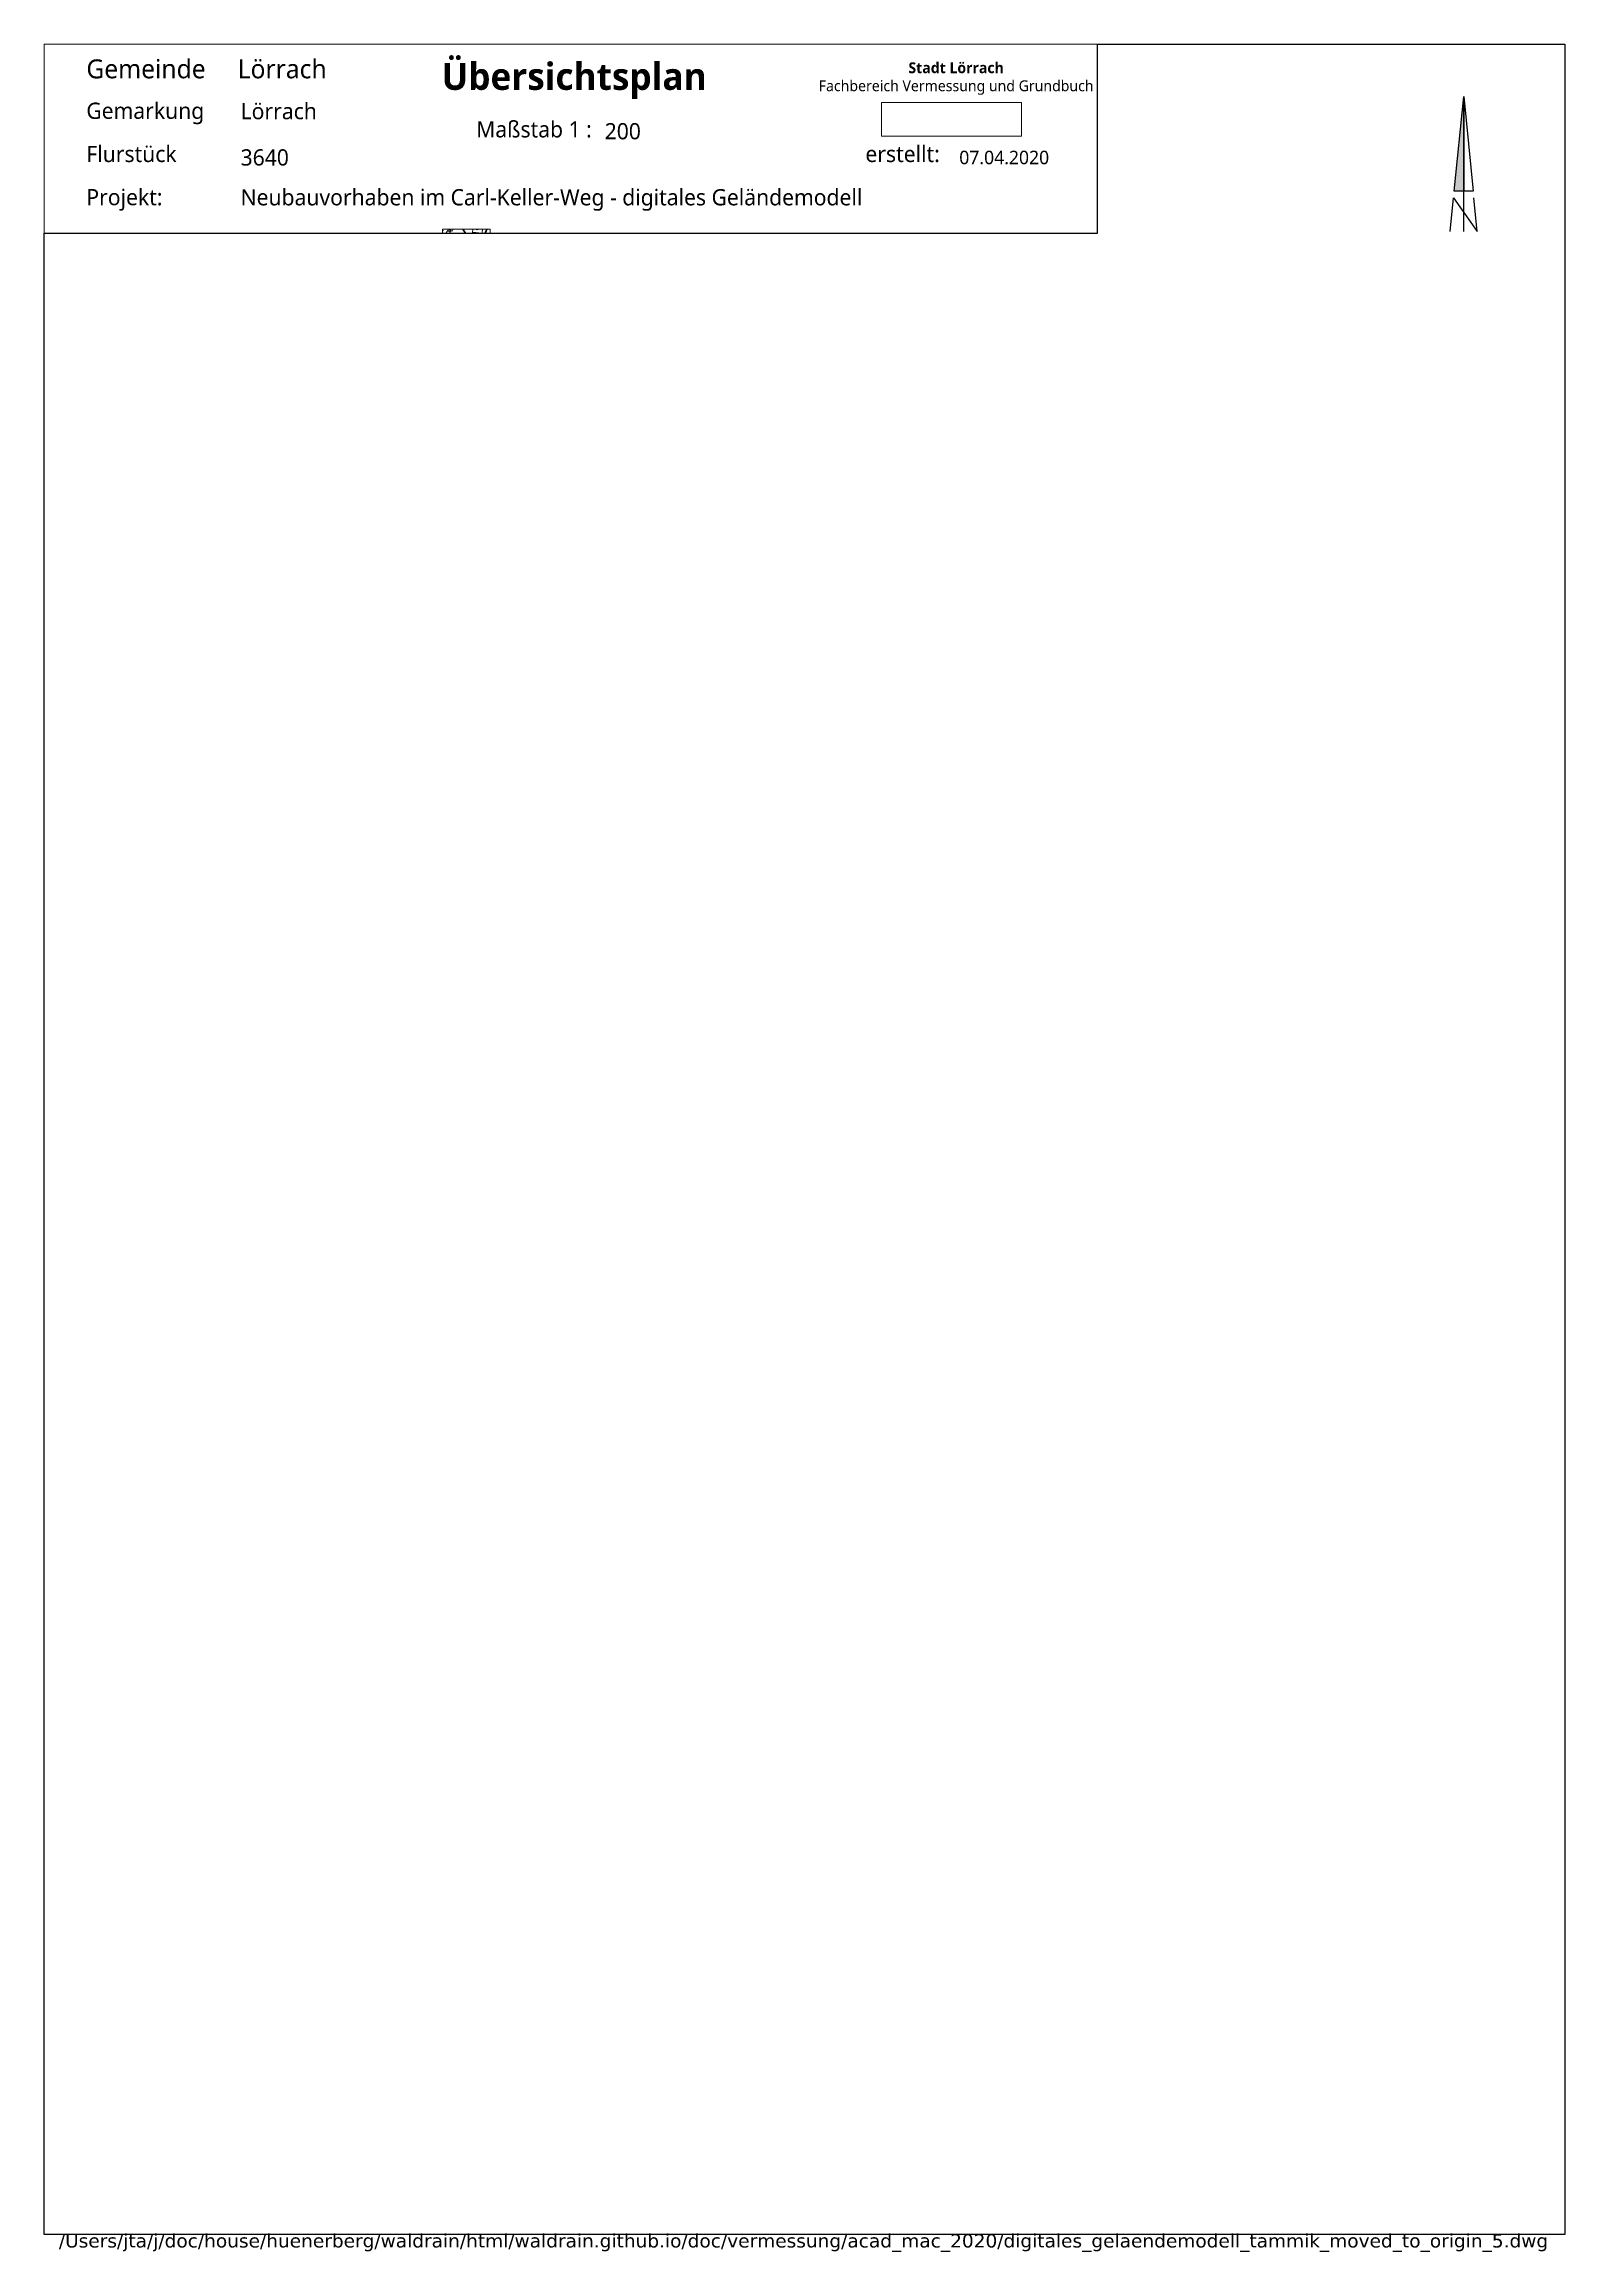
# Paper-space layout 'A3HochKyocera' of a CAD drawing. Header units: metres, sheet in millimetres. Extents: x 2 to 284, y -1 to 408.
# The model-space entities are those that its viewports show. They can reach past a viewport. Long polylines and large blocks are cut down to what shows.
import ezdxf
from ezdxf.enums import TextEntityAlignment as Align

# ---------------------------------------------------------------- set-up
doc = ezdxf.new("R2010")
doc.units = ezdxf.units.M
for name, pattern in [('1600.2028', [0]), ('1600.2505', [0]), ('1600.2507', [0]), ('1600.2515', [0]), ('AUSGEZOGEN', [0])]:
    doc.linetypes.add(name, pattern=pattern)
doc.layers.get('0').update_dxf_attribs({"color": 1, "linetype": 'CONTINUOUS'})
for name, color, linetype in [('$BRUCH', 7, 'CONTINUOUS'), ('$P_INF_FL', 7, 'AUSGEZOGEN'), ('$P_INF_H', 7, 'AUSGEZOGEN'), ('$P_INF_NR', 7, 'AUSGEZOGEN'), ('$P_INF_X', 7, 'AUSGEZOGEN'), ('$PKT_0', 7, 'CONTINUOUS'), ('DGM', 7, 'CONTINUOUS'), ('DGM_HOEHEN', 34, 'CONTINUOUS'), ('DGM_HOEHEN_Haupt', 24, 'CONTINUOUS'), ('DGM_HOEHEN_TEXT', 7, 'CONTINUOUS')]:
    doc.layers.add(name, color=color, linetype=linetype)
for name, color, linetype, lineweight in [('aussparen', 1, 'CONTINUOUS', 18), ('Flurstücke_Grenzpunkte', 255, 'CONTINUOUS', 0), ('Gebäude', 255, 'CONTINUOUS', 0), ('Geländepunkt', 7, 'CONTINUOUS', 18), ('Lagebezeichnungen', 255, 'CONTINUOUS', 0), ('Migrationsobjekte', 7, 'CONTINUOUS', 18), ('Stellkante OK', 7, 'CONTINUOUS', 18), ('Stellkante UK', 7, 'CONTINUOUS', 18), ('Verkehr', 255, 'CONTINUOUS', 0)]:
    doc.layers.add(name, color=color, linetype=linetype, lineweight=lineweight)
doc.styles.add('Flurstücksnummer - K 10 700', font='Arial Italic.ttf')
doc.styles.add('Gebäudefunktion (nur BW)', font='Arial.ttf')
doc.styles.add('SIMPLEX', font='SIMPLEX')
doc.styles.add('Sonstiger Text_ Bezeichnung - N 7 380', font='Arial.ttf')
doc.styles.add('VA_Lö', font='')
doc.styles.get('VA_Lö').set_extended_font_data('Segoe UI Light')
picture_1 = doc.add_image_def('image1.gif', size_in_pixel=(639, 155))

# ---------------------------------------------------------------- blocks, each defined once
blk = doc.blocks.new('Nordpfeil')
at = {"linetype": 'Continuous'}
blk.add_hatch(color=7, dxfattribs=at).paths.add_polyline_path([(-3.5, 0), (0, 35), (0, 0)])
at = {"color": 7, "linetype": 'Continuous'}
blk.add_lwpolyline([(-3.5, 0), (0, 35), (0, 0)], close=True, dxfattribs=at)
for points in [[(0, -15), (0, 35), (3.5, 0), (0, 0)], [(-5, -15), (-3.75, -2.5), (5, -15), (3.75, -2.5)]]:
    blk.add_lwpolyline(points, dxfattribs=at)
blk = doc.blocks.new('Rechteck')
blk.add_lwpolyline([(0, 35), (194.999, 35), (194.999, 0), (0, 0)], close=True)
blk = doc.blocks.new('Übersichtsplan')
at = {"color": 7}
blk.add_blockref('Rechteck', (0, 0), dxfattribs=at)
at = {"color": 7, "attachment_point": 1, "style": 'VA_Lö'}
for s, insert, char_height, width in [('\\pxqc;{\\fSegoe UI Light|b1|i0|c0|p34;Übersichtsplan}', (56.01, 31.54), 5, 84.2483), ('Gemeinde     Lörrach', (7.81, 32.18), 3.5, 48.0886), ('\\pxqc;{\\fSegoe UI Light|b1|i0|c0|p34;Stadt Lörrach\\P}Fachbereich Vermessung und Grundbuch', (143.04, 31.63), 2, 51.6284), ('\\pxt7.9905;Gemarkung  ', (7.81, 24.18), 3, 22.3386), ('Maßstab 1 : ', (79.99, 20.74), 3, 21.9792), ('Flurstück       ', (7.81, 16.18), 3, 18.5734), ('erstellt:', (152.05, 16.18), 3, 18.6859), ('\\pxql;Projekt:', (7.81, 8.18), 3, 16.8433)]:
    blk.add_mtext(s, dxfattribs=dict(at, insert=insert, char_height=char_height, width=width))
at = {"color": 7, "style": 'VA_Lö'}
for tag, p, height in [('GEM', (36.37, 21.1), 3), ('M', (103.78, 17.39), 3), ('FLST', (36.37, 12.54), 3), ('DAT', (169.43, 12.78), 2.5), ('?', (36.37, 5.16), 3)]:
    blk.add_attdef(tag, p, '', height=height, dxfattribs=at)
at = {"color": 7}
image = blk.add_image(picture_1, insert=(155.03, 17.95), size_in_units=(25.9, 6.28), dxfattribs=at)
image.dxf.flags = 7
blk = doc.blocks.new('Grenzpunkt mit Abmarkung (Marke)')
at = {"color": 0, "lineweight": -2}
blk.add_circle((0, 0), 0.5, dxfattribs=at)
blk = doc.blocks.new('34')
at = {"color": 0, "lineweight": -2}
for p, q in [((-0.5, 0.5), (0.5, -0.5)), ((-0.5, -0.5), (0.5, 0.5))]:
    blk.add_line(p, q, dxfattribs=at)
blk = doc.blocks.new('70')
at = {"color": 0, "lineweight": -2}
for p, q in [((-0.5, -0.5), (-0.5, 0.5)), ((-0.5, 0.5), (0.5, 0.5)), ((0.5, 0.5), (0.5, -0.5)), ((0.5, -0.5), (-0.5, -0.5))]:
    blk.add_line(p, q, dxfattribs=at)
blk = doc.blocks.new('71', base_point=(0.019231, 0))
at = {"color": 0, "lineweight": -2}
for p, q in [((-0.497863, 0.5), (-0.497863, -0.5)), ((-0.497863, 0.5), (0.497863, 0.5)), ((-0.480769, -0.5), (-0.480769, 0.5)), ((-0.459402, -0.5), (-0.459402, 0.5)), ((-0.438034, -0.5), (-0.438034, 0.5)), ((-0.42094, -0.5), (-0.42094, 0.5)), ((-0.399573, -0.5), (-0.399573, 0.5)), ((-0.378205, -0.5), (-0.378205, 0.5)), ((-0.361111, -0.5), (-0.361111, 0.5)), ((-0.339744, -0.5), (-0.339744, 0.5)), ((-0.318376, -0.5), (-0.318376, 0.5)), ((-0.301282, -0.5), (-0.301282, 0.5)), ((-0.279915, -0.5), (-0.279915, 0.5)), ((-0.258547, -0.5), (-0.258547, 0.5)), ((-0.241453, -0.5), (-0.241453, 0.5)), ((-0.220085, -0.5), (-0.220085, 0.5)), ((-0.198718, -0.5), (-0.198718, 0.5)), ((-0.181624, -0.5), (-0.181624, 0.5)), ((-0.160256, -0.5), (-0.160256, 0.5)), ((-0.138889, -0.5), (-0.138889, 0.5)), ((-0.121795, -0.5), (-0.121795, 0.5)), ((-0.100428, -0.5), (-0.100428, 0.5)), ((-0.07906, -0.5), (-0.07906, 0.5)), ((-0.061966, -0.5), (-0.061966, 0.5)), ((-0.040599, -0.5), (-0.040599, 0.5)), ((-0.019231, -0.5), (-0.019231, 0.5)), ((-0.002137, -0.5), (-0.002137, 0.5)), ((0.019231, -0.5), (0.019231, 0.5)), ((0.040599, -0.5), (0.040599, 0.5)), ((0.057693, -0.5), (0.057693, 0.5)), ((0.07906, -0.5), (0.07906, 0.5)), ((0.100428, -0.5), (0.100428, 0.5)), ((0.117522, -0.5), (0.117522, 0.5)), ((0.138889, -0.5), (0.138889, 0.5)), ((0.160256, -0.5), (0.160256, 0.5)), ((0.177351, -0.5), (0.177351, 0.5)), ((0.198718, -0.5), (0.198718, 0.5)), ((0.220085, -0.5), (0.220085, 0.5)), ((0.237179, -0.5), (0.237179, 0.5)), ((0.258547, -0.5), (0.258547, 0.5)), ((0.279915, -0.5), (0.279915, 0.5)), ((0.297009, -0.5), (0.297009, 0.5)), ((0.318376, -0.5), (0.318376, 0.5)), ((0.339744, -0.5), (0.339744, 0.5)), ((0.356838, -0.5), (0.356838, 0.5)), ((0.378205, -0.5), (0.378205, 0.5)), ((0.399573, -0.5), (0.399573, 0.5)), ((0.416666, -0.5), (0.416666, 0.5)), ((0.438034, -0.5), (0.438034, 0.5)), ((0.459402, -0.5), (0.459402, 0.5)), ((0.476495, -0.5), (0.476495, 0.5)), ((0.497863, 0.5), (0.497863, -0.5)), ((0.497863, -0.5), (-0.497863, -0.5))]:
    blk.add_line(p, q, dxfattribs=at)
blk = doc.blocks.new('PKT_0')
for p, q in [((-0.35, -0.35), (0.35, 0.35)), ((0.35, -0.35), (-0.35, 0.35))]:
    blk.add_line(p, q)
at = {"layer": '$P_INF_FL'}
blk.add_attdef('CODE', text='', height=0.8, dxfattribs=at).set_placement((0, 1.7), align=Align.CENTER)
at = {"layer": '$P_INF_H'}
blk.add_attdef('H', text='', height=0.8, dxfattribs=at).set_placement((0, -1.4), align=Align.CENTER)
at = {"layer": '$P_INF_NR'}
blk.add_attdef('NR', text='', height=0.8, dxfattribs=at).set_placement((0, 0.7), align=Align.CENTER)
at = {"layer": '$P_INF_X'}
blk.add_attdef('X', text='', height=0.8, dxfattribs=at).set_placement((-0.9, -0.4), align=Align.RIGHT)
blk.add_attdef('Y', (0.7, -0.4), '', height=0.8, dxfattribs=at)

msp = doc.modelspace()

# ---------------------------------------------------------------- linework, layer by layer
at = {"layer": '$BRUCH', "linetype": 'ByBlock', "elevation": 0.042}
msp.add_lwpolyline([(54.668, -51.292), (57.391, -43.21), (60.014, -35.949), (62.512, -29.155), (66.06, -19.633), (68.367, -13.719), (68.335, -13.712), (66.051, -19.618), (62.465, -29.13), (59.969, -35.942), (57.367, -43.176), (54.635, -51.279)], close=True, dxfattribs=at)
msp.add_lwpolyline([(53.469, -49.829), (55.722, -43.204), (59.012, -34.004), (60.732, -29.239), (63.607, -21.72), (66.248, -14.754)], dxfattribs=at)
at = {"layer": 'DGM', "color": 0, "linetype": 'ByBlock'}
for points in [[(33.618, -10.187, 0.912), (31.331, -20.213, 0.526), (35.455, -12.512, 1.175)], [(33.618, -10.187, 0.912), (38.488, -11.624, 2.063), (35.455, -12.512, 1.175)], [(43.539, -11.275, 3.392), (46.555, -10.388, 4.28), (48.17, -16.154, 4.554)], [(46.555, -10.388, 4.28), (54.334, -11.203, 5.487), (48.17, -16.154, 4.554)], [(38.488, -11.624, 2.063), (43.539, -11.275, 3.392), (40.87, -13.65, 2.676)], [(43.539, -11.275, 3.392), (40.87, -13.65, 2.676), (48.17, -16.154, 4.554)], [(54.334, -11.203, 5.487), (52.76, -17.479, 5.468), (48.17, -16.154, 4.554)], [(38.488, -11.624, 2.063), (35.455, -12.512, 1.175), (37.687, -17.034, 1.506)], [(38.488, -11.624, 2.063), (40.87, -13.65, 2.676), (37.687, -17.034, 1.506)], [(60.433, -12.237, 6.614), (52.76, -17.479, 5.468), (61.795, -17.119, 7.157)], [(60.433, -12.237, 6.614), (61.795, -17.119, 7.157), (64.504, -16.64, 7.779)], [(66.248, -14.754, 7.805), (60.433, -12.237, 6.614), (66.433, -13.939, 7.673)], [(66.248, -14.754, 7.805), (60.433, -12.237, 6.614), (64.504, -16.64, 7.779)], [(31.331, -20.213, 0.526), (35.455, -12.512, 1.175), (37.687, -17.034, 1.506)], [(40.87, -13.65, 2.676), (37.687, -17.034, 1.506), (41.368, -18.98, 2.932)], [(40.87, -13.65, 2.676), (48.17, -16.154, 4.554), (41.368, -18.98, 2.932)], [(68.367, -13.719, 7.642), (66.06, -19.633, 7.683), (66.051, -19.618, 7.805)], [(68.367, -13.719, 7.642), (66.051, -19.618, 7.805), (66.458, -14.907, 7.807)], [(68.367, -13.719, 7.642), (68.335, -13.712, 7.779), (66.458, -14.907, 7.807)], [(66.248, -14.754, 7.805), (66.458, -14.907, 7.807), (64.504, -16.64, 7.779)], [(66.051, -19.618, 7.805), (66.458, -14.907, 7.807), (64.504, -16.64, 7.779)]]:
    msp.add_3dface(points, dxfattribs=at)
at = {"layer": 'DGM_HOEHEN', "color": 44, "linetype": 'ByBlock'}
for points, elevation in [([(34.206, -10.36), (34.589, -11.415), (34.667, -13.983), (34.736, -18.51), (36.206, -22.179), (35.932, -23.408), (36.056, -23.864), (35.105, -27.56), (35.963, -29.149), (34.572, -31.08), (34.139, -31.849), (34.069, -32.028), (34.037, -32.648), (32.378, -36.375), (32.989, -37.724), (34.005, -40.804), (33.921, -42.761), (33.997, -44.41), (34.021, -44.904), (34.081, -49.734)], 1.051), ([(45.777, -10.617), (46.165, -14.042), (46.215, -15.483), (46.061, -17.03), (45.598, -20.142), (45.486, -20.941), (45.304, -25.757), (45.483, -26.395), (45.6, -30.504), (45.495, -31.437), (45.656, -32.687), (45.398, -37.245), (45.396, -38.409), (45.36, -39.633), (45.452, -41.215), (44.949, -43.407), (44.922, -44.834), (44.219, -48.816), (44.45, -50.586)], 4.051), ([(45.09, -50.517), (44.964, -49.552), (45.812, -44.745), (45.823, -44.165), (46.432, -41.508), (46.393, -40.835), (46.452, -38.861), (46.454, -36.983), (46.659, -33.371), (46.402, -31.374), (46.57, -29.885), (46.486, -26.955), (46.073, -25.484), (46.229, -21.353), (46.621, -18.556), (46.899, -16.682), (46.992, -15.75), (46.962, -14.882), (46.457, -10.417)], 4.251), ([(47.657, -10.504), (47.563, -13.986), (47.759, -15.721), (47.769, -16.016), (47.738, -16.333), (47.643, -16.97), (46.972, -21.766), (46.842, -25.21), (47.489, -27.515), (47.539, -29.266), (47.308, -31.312), (47.661, -34.055), (47.51, -36.72), (47.507, -39.313), (47.44, -41.559), (47.421, -41.763), (46.787, -44.528), (46.716, -45.135), (46.076, -48.202), (45.708, -50.288), (45.729, -50.449)], 4.451), ([(35.899, -10.86), (36.398, -12.236), (37.316, -16.283), (37.33, -17.213), (37.671, -18.063), (38.143, -22.197), (38.072, -22.982), (37.609, -27.161), (37.599, -27.542), (37.362, -27.898), (35.448, -31.3), (34.907, -32.688), (34.884, -33.131), (33.697, -35.799), (34.584, -37.762), (35.31, -39.96), (35.185, -42.85), (35.231, -43.837), (35.391, -47.151), (35.425, -49.937)], 1.451), ([(36.098, -50.039), (36.076, -48.275), (35.848, -43.55), (35.818, -42.894), (35.962, -39.538), (35.382, -37.78), (34.356, -35.511), (35.307, -33.373), (35.326, -33.018), (36.103, -31.025), (37.449, -28.631), (38.019, -27.778), (38.043, -26.864), (38.451, -23.176), (38.579, -21.763), (38.061, -17.232), (38.081, -16.615), (37.895, -15.626), (37.081, -12.036), (36.745, -11.109)], 1.651), ([(36.77, -50.14), (36.761, -49.399), (36.465, -43.264), (36.45, -42.938), (36.614, -39.116), (36.18, -37.799), (35.015, -35.223), (35.731, -33.615), (35.745, -33.348), (36.757, -30.75), (37.537, -29.364), (38.439, -28.014), (38.476, -26.567), (38.831, -23.369), (39.014, -21.328), (38.578, -17.505), (38.626, -16.036), (38.183, -13.683), (37.764, -11.836), (37.591, -11.359)], 1.851), ([(41.483, -11.417), (41.523, -13.069), (41.551, -13.883), (41.211, -17.293), (41.159, -18.869), (41.192, -19.156), (40.726, -24.337), (40.643, -25.081), (40.539, -29.194), (40.193, -29.712), (39.389, -31.695), (39.412, -32.03), (40.04, -34.674), (39.422, -34.902), (39.998, -36.163), (39.947, -39.063), (39.92, -40.6), (39.824, -44.748), (39.902, -46.326), (40.597, -50.857), (40.615, -50.998)], 2.851), ([(41.254, -50.929), (40.621, -46.075), (40.52, -45.417), (40.509, -45.187), (40.629, -40.007), (40.635, -39.662), (40.711, -35.324), (40.647, -35.184), (40.715, -35.158), (40.603, -34.684), (40.289, -31.77), (40.661, -30.1), (40.892, -29.53), (40.959, -29.429), (41.077, -24.784), (41.105, -24.531), (41.332, -22.009), (41.806, -19.185), (41.867, -18.772), (42.328, -14.15), (42.268, -12.406), (42.243, -11.365)], 3.051), ([(41.894, -50.861), (41.243, -45.873), (41.364, -45.189), (41.455, -40.374), (41.531, -40.043), (41.489, -39.337), (41.575, -35.881), (41.668, -34.213), (41.398, -31.701), (41.778, -29.992), (41.755, -28.816), (41.746, -24.805), (41.762, -24.173), (42.541, -19.531), (42.706, -18.424), (43.105, -14.416), (43.013, -11.743), (43.003, -11.312)], 3.251), ([(42.533, -50.792), (41.987, -46.609), (42.253, -45.1), (42.328, -41.132), (42.511, -40.336), (42.412, -38.635), (42.462, -36.637), (42.661, -33.064), (42.507, -31.632), (42.724, -30.659), (42.671, -27.935), (42.664, -25.164), (42.714, -23.229), (43.277, -19.877), (43.545, -18.075), (43.883, -14.683), (43.774, -11.523), (43.739, -11.216)], 3.451), ([(44.418, -11.017), (44.571, -12.363), (44.66, -14.95), (44.383, -17.727), (44.012, -20.223), (43.666, -22.286), (43.582, -25.523), (43.586, -27.054), (43.669, -31.325), (43.616, -31.564), (43.654, -31.915), (43.348, -37.393), (43.335, -37.933), (43.491, -40.629), (43.202, -41.89), (43.143, -45.011), (42.731, -47.345), (43.172, -50.723)], 3.651), ([(45.098, -10.817), (45.368, -13.202), (45.437, -15.216), (45.222, -17.378), (44.748, -20.568), (44.618, -21.342), (44.5, -25.882), (44.501, -26.174), (44.525, -27.406), (44.631, -31.123), (44.588, -31.499), (44.653, -32.003), (44.341, -37.508), (44.341, -37.958), (44.327, -38.431), (44.471, -40.922), (44.075, -42.648), (44.032, -44.922), (43.475, -48.08), (43.811, -50.655)], 3.851), ([(48.946, -10.639), (48.811, -15.639), (48.657, -16.294), (48.442, -16.981), (47.715, -22.178), (47.611, -24.936), (48.492, -28.074), (48.508, -28.646), (48.215, -31.249), (48.664, -34.739), (48.567, -36.458), (48.563, -39.764), (48.528, -40.923), (48.436, -41.913), (47.95, -44.031), (47.652, -46.566), (46.933, -50.013), (47.627, -54.231), (47.263, -56.025)], 4.651), ([(50.235, -10.774), (50.132, -14.578), (49.661, -16.584), (49.005, -18.686), (48.459, -22.591), (48.38, -24.663), (49.23, -27.689), (49.269, -28.453), (49.37, -28.988), (49.122, -31.187), (49.667, -35.423), (49.623, -36.195), (49.618, -40.216), (49.616, -40.287), (49.451, -42.063), (49.114, -43.534), (48.589, -47.998), (48.278, -49.486), (48.578, -51.307), (47.613, -56.067)], 4.851), ([(47.962, -56.108), (49.345, -49.288), (49.391, -49.119), (49.399, -49.103), (49.41, -49.073), (49.69, -48.027), (50.277, -43.038), (50.466, -42.213), (50.564, -41.159), (50.671, -39.766), (50.678, -36.13), (50.595, -35.982), (50.519, -34.933), (50.029, -31.125), (50.129, -30.235), (49.832, -28.661), (49.717, -26.413), (49.149, -24.389), (49.202, -23.003), (49.567, -20.392), (50.665, -16.874), (51.454, -13.516), (51.524, -10.909)], 5.051), ([(48.312, -56.15), (49.532, -50.133), (49.771, -49.259), (49.812, -49.177), (49.869, -49.023), (51.313, -43.617), (51.44, -42.541), (51.48, -42.363), (51.502, -42.136), (51.724, -39.253), (51.729, -36.934), (51.198, -35.988), (50.848, -31.224), (51.147, -30.905), (50.761, -30.806), (50.396, -28.869), (50.205, -25.138), (49.918, -24.116), (49.945, -23.416), (50.129, -22.097), (51.67, -17.164), (52.775, -12.455), (52.813, -11.044)], 5.251), ([(54.102, -11.179), (54.096, -11.394), (52.674, -17.454), (50.691, -23.803), (50.688, -23.828), (50.687, -23.842), (50.693, -23.862), (50.959, -29.076), (51.123, -29.944), (52.715, -30.351), (51.482, -31.668), (51.8, -35.994), (52.779, -37.739), (52.777, -38.74), (52.647, -40.425), (52.055, -42.444), (52.047, -42.462), (51.947, -42.909), (50.327, -48.973), (50.225, -49.25), (50.151, -49.399), (49.718, -50.979), (48.661, -56.192)], 5.451), ([(55.222, -11.353), (53.985, -16.642), (53.739, -17.44), (53.74, -18.035), (53.284, -22.899), (53.114, -23.466), (52.718, -25.3), (52.027, -29.22), (54.283, -29.797), (52.117, -32.112), (52.402, -36), (53.687, -38.29), (53.654, -38.4), (53.637, -38.492), (52.463, -42.498), (52.443, -42.542), (52.206, -43.606), (50.786, -48.923), (50.638, -49.324), (50.53, -49.54), (49.905, -51.824), (49.011, -56.234)], 5.651), ([(33.257, -11.771), (33.396, -16.357), (33.439, -19.159), (34.349, -21.43), (33.709, -24.298), (34, -25.363), (33.397, -27.705), (34.923, -30.531), (33.919, -31.923), (33.923, -32.293), (32.984, -32.127), (33.095, -33.571), (31.719, -36.662), (32.191, -37.705), (33.353, -41.226), (33.289, -42.717), (33.356, -44.183), (33.764, -44.512), (33.753, -48.773), (33.249, -49.492), (33.76, -49.698)], 0.851), ([(37.474, -50.265), (37.427, -49.964), (37.083, -42.988), (37.083, -42.973), (37.084, -42.943), (37.267, -38.693), (36.978, -37.818), (35.674, -34.935), (36.154, -33.857), (36.163, -33.677), (37.412, -30.475), (37.624, -30.097), (38.859, -28.25), (38.91, -26.27), (39.21, -23.563), (39.45, -20.894), (39.094, -17.778), (39.17, -15.458), (38.471, -11.74), (38.447, -11.636), (38.438, -11.609)], 2.051), ([(38.26, -50.45), (38.046, -49.054), (37.768, -43.428), (37.792, -42.38), (37.828, -40.38), (37.919, -38.271), (37.776, -37.837), (36.334, -34.647), (36.578, -34.099), (36.582, -34.007), (37.416, -31.869), (38.048, -31.903), (37.956, -30.6), (38.094, -30.258), (39.279, -28.486), (39.343, -25.972), (39.589, -23.756), (39.885, -20.459), (39.61, -18.051), (39.714, -14.879), (39.219, -12.245), (39.203, -11.575)], 2.251), ([(39.047, -50.635), (38.664, -48.145), (38.453, -43.868), (38.501, -41.787), (38.572, -37.864), (38.572, -37.843), (38.098, -36.803), (36.993, -34.359), (37.001, -34.34), (37.001, -34.337), (37.029, -34.265), (37.155, -34.272), (38.689, -33.705), (38.6, -33.33), (38.433, -30.965), (38.794, -30.076), (39.699, -28.722), (39.777, -25.675), (39.968, -23.95), (40.321, -20.025), (40.127, -18.323), (40.258, -14.301), (39.996, -12.906), (39.963, -11.522)], 2.451), ([(40.723, -11.47), (40.773, -13.567), (40.802, -13.722), (40.643, -18.596), (40.756, -19.59), (40.347, -24.144), (40.21, -25.378), (40.119, -28.958), (39.493, -29.894), (38.911, -31.33), (39.006, -32.68), (39.365, -34.189), (38.198, -34.621), (39.285, -37.003), (39.26, -38.463), (39.211, -41.194), (39.138, -44.308), (39.283, -47.236), (39.833, -50.82)], 2.651), ([(56.304, -11.537), (55.324, -15.727), (54.808, -17.397), (54.811, -18.642), (54.384, -23.197), (54.475, -23.78), (55.537, -27.417), (55.242, -29.087), (55.852, -29.243), (52.751, -32.556), (53.004, -36.006), (54.144, -38.038), (53.975, -38.607), (53.888, -39.082), (52.871, -42.553), (52.839, -42.622), (52.465, -44.302), (51.244, -48.873), (51.05, -49.398), (50.91, -49.68), (50.091, -52.669), (49.36, -56.276)], 5.851), ([(57.386, -11.721), (56.663, -14.812), (55.878, -17.355)], 6.051), ([(58.018, -17.27), (59.341, -12.983), (59.551, -12.088)], 6.451), ([(59.088, -17.227), (60.526, -12.57), (60.562, -12.377), (60.614, -12.315), (60.642, -12.297)], 6.651), ([(60.158, -17.184), (61.028, -14.368), (61.261, -13.133), (61.59, -12.738), (61.776, -12.618)], 6.851), ([(61.529, -16.166), (61.96, -13.889), (62.567, -13.161), (62.909, -12.939)], 7.051), ([(62.205, -17.047), (62.659, -14.645), (63.543, -13.583), (64.042, -13.261)], 7.251), ([(60.825, -33.744), (60.036, -31.371), (59.309, -31.821), (60.12, -29.211), (60.77, -27.221), (60.87, -26.96), (61.122, -26.567), (62.29, -22.928), (62.302, -21.768), (62.592, -20.657), (62.745, -18.858), (63.076, -16.893), (63.358, -15.401), (64.52, -14.006), (65.175, -13.582)], 7.451), ([(67.861, -15.017), (68.239, -14.045), (68.263, -13.784), (68.365, -13.719)], 7.651), ([(65.187, -21.977), (62.891, -26.58), (62.143, -28.174), (62.476, -29.135), (61.357, -29.21), (60.434, -29.78), (60.603, -29.233), (60.813, -28.592), (61.307, -27.246), (61.371, -27.088), (61.506, -26.878), (62.974, -22.301), (62.98, -21.743), (63.375, -20.226), (63.391, -20.041), (63.947, -16.739), (64.057, -16.157), (65.496, -14.429), (66.309, -13.903)], 7.651)]:
    msp.add_lwpolyline(points, dxfattribs=dict(at, elevation=elevation))
at = {"layer": 'DGM_HOEHEN_Haupt', "color": 44, "linetype": 'ByBlock'}
for points, elevation in [([(35.053, -10.61), (35.715, -12.436), (35.967, -13.55), (36.033, -17.862), (37.613, -21.805), (37.707, -22.632), (37.693, -22.789), (37.459, -24.905), (36.812, -27.415), (37.003, -27.767), (36.694, -28.196), (34.793, -31.574), (34.488, -32.358), (34.46, -32.889), (33.038, -36.087), (33.786, -37.743), (34.657, -40.382), (34.553, -42.805), (34.614, -44.124), (34.706, -46.028), (34.753, -49.835)], 1.251), ([(56.948, -17.312), (58.002, -13.898), (58.469, -11.904)], 6.251)]:
    msp.add_lwpolyline(points, dxfattribs=dict(at, elevation=elevation))
at = {"layer": 'Flurstücke_Grenzpunkte', "color": 7, "linetype": '1600.2028', "lineweight": 35}
for p, q in [((37.566, -6.1, 2.696), (32.833, 0, 2.696)), ((71.471, -2.263, 0.042), (72.463, 0, 0.042)), ((35.455, -12.512, 1.175), (37.566, -6.1, 2.696)), ((77.423, -7.576, 0.042), (68.549, -29.953, 0.042)), ((77.423, -7.576, 0.042), (77.694, -7.892, 0.042)), ((35.455, -12.512, 1.175), (30.442, -27.956, 0.505)), ((66.458, -14.907, 7.807), (35.455, -12.512, 1.175)), ((61.526, -27.331, 7.736), (66.458, -14.907, 7.807))]:
    msp.add_line(p, q, dxfattribs=at)
at = {"layer": 'Gebäude', "color": 7, "linetype": '1600.2505', "lineweight": 18}
for p, q in [((49.672, -0.42, 0.042), (49.151, -5.181, 0.042)), ((49.642, -5.231, 0.042), (49.702, -4.701, 0.042)), ((49.702, -4.701, 0.042), (54.113, -5.222, 0.042)), ((49.151, -5.181, 0.042), (49.642, -5.231, 0.042)), ((54.113, -5.222, 0.042), (54.063, -5.662, 0.042)), ((54.063, -5.662, 0.042), (54.574, -5.722, 0.042)), ((54.574, -5.722, 0.042), (54.634, -5.142, 0.042)), ((54.634, -5.142, 0.042), (64.348, -6.304, 0.042)), ((0, -6.285, 0.042), (3.901, -8.746, 0.042)), ((64.348, -6.304, 0.042), (64.308, -6.704, 0.042)), ((64.308, -6.704, 0.042), (64.658, -6.744, 0.042))]:
    msp.add_line(p, q, dxfattribs=at)
at = {"layer": 'Verkehr', "color": 253, "linetype": '1600.2515', "lineweight": 18, "true_color": 0x999999}
msp.add_line((77.423, -7.576, 0.042), (77.694, -7.892, 0.042), dxfattribs=at)

# ---------------------------------------------------------------- block references
at = {"layer": '$PKT_0', "linetype": 'ByBlock', "xscale": 0.5, "yscale": 0.5, "zscale": 0.5}
for p in [(33.618, -10.187, 0.912), (46.555, -10.388, 4.28), (43.539, -11.275, 3.392), (54.334, -11.203, 5.487), (38.488, -11.624, 2.063), (60.433, -12.237, 6.614), (35.455, -12.512, 1.175), (40.87, -13.65, 2.676), (66.433, -13.939, 7.673), (68.335, -13.712, 7.779), (68.367, -13.719, 7.642), (66.248, -14.754, 7.805), (66.458, -14.907, 7.807)]:
    msp.add_blockref('PKT_0', p, dxfattribs=at)
at = {"layer": 'Flurstücke_Grenzpunkte', "color": 7, "lineweight": 18, "xscale": 0.9, "yscale": 0.9, "zscale": 0.9}
for p in [(71.471, -2.263, 0.042), (37.566, -6.1, 2.696), (77.423, -7.576, 0.042)]:
    msp.add_blockref('Grenzpunkt mit Abmarkung (Marke)', p, dxfattribs=at)
at = {"layer": 'Flurstücke_Grenzpunkte', "color": 1, "lineweight": 18, "xscale": 0.9, "yscale": 0.9, "zscale": 0.9}
for p in [(35.455, -12.512, 1.175), (66.458, -14.907, 7.807)]:
    msp.add_blockref('Grenzpunkt mit Abmarkung (Marke)', p, dxfattribs=at)
at = {"layer": 'Geländepunkt', "color": 53, "lineweight": 18, "true_color": 0xdbc03c, "xscale": 0.5, "yscale": 0.5, "zscale": 0.5}
for p in [(33.618, -10.187, 0.912), (46.555, -10.388, 4.28), (38.488, -11.624, 2.063), (43.539, -11.275, 3.392), (54.334, -11.203, 5.487), (60.433, -12.237, 6.614), (35.455, -12.512, 1.175), (40.87, -13.65, 2.676), (66.433, -13.939, 7.673), (66.458, -14.907, 7.807)]:
    msp.add_blockref('34', p, dxfattribs=at)
at = {"layer": 'Stellkante OK', "color": 6, "lineweight": 18, "xscale": 0.5, "yscale": 0.5, "zscale": 0.5}
for p in [(68.335, -13.712, 7.779), (66.248, -14.754, 7.805)]:
    msp.add_blockref('70', p, dxfattribs=at)
at = {"layer": 'Stellkante UK', "color": 6, "lineweight": 18, "xscale": 0.25, "yscale": 0.25, "zscale": 0.25}
msp.add_blockref('71', (68.367, -13.719, 7.642), dxfattribs=at)

# ---------------------------------------------------------------- texts
at = {"layer": 'DGM_HOEHEN_TEXT', "color": 44, "linetype": 'ByBlock', "char_height": 0.2, "attachment_point": 5, "style": 'SIMPLEX', "bg_fill": 1, "box_fill_scale": 1.5, "bg_fill_color": 7, "bg_fill_true_color": 16777215, "bg_fill_transparency": 0}
for s, insert, rotation in [('337.60', (45.103, -10.866, 2.511), 276.46061), ('337.80', (45.803, -10.847, 2.711), 276.46061), ('338.00', (46.505, -10.842, 2.911), 276.46061), ('338.20', (47.648, -10.826, 3.111), 268.44597), ('334.80', (34.596, -11.631, -0.289), 271.74007), ('335.00', (35.424, -11.635, -0.089), 289.92961), ('335.20', (36.115, -11.455, 0.111), 289.92961), ('335.40', (36.866, -11.442, 0.311), 289.92961), ('335.60', (37.628, -11.459, 0.511), 289.92961), ('336.60', (41.497, -11.995, 1.511), 271.37704), ('336.00', (39.217, -12.166, 0.911), 271.37704), ('336.20', (39.99, -12.647, 1.111), 271.37704), ('336.40', (40.743, -12.305, 1.311), 271.37704), ('334.60', (33.299, -13.178, -0.489), 271.74007), ('340.60', (61.049, -14.253, 5.511), 259.28766), ('340.80', (61.665, -15.449, 5.711), 259.28766)]:
    msp.add_mtext(s, dxfattribs=dict(at, insert=insert, rotation=rotation))
at = {"layer": 'Flurstücke_Grenzpunkte', "color": 7, "lineweight": 18, "insert": (63.716, -9.351, 0.042), "char_height": 1.5, "attachment_point": 5, "rotation": 0.00905, "line_spacing_factor": 0.69, "style": 'Flurstücksnummer - K 10 700', "bg_fill": 2}
msp.add_mtext('3638', dxfattribs=at)
at = {"layer": 'Gebäude', "color": 7, "lineweight": 18, "char_height": 1.05, "attachment_point": 5, "line_spacing_factor": 0.69, "style": 'Gebäudefunktion (nur BW)', "bg_fill": 2}
for s, insert, rotation in [('Schu', (12.215, -2.416, 0.042), 324.00391), ('Whs', (56.615, -1.271, 0.042), 0.00905), ('Whs', (2.6, -2.245, 0.042), 0.00905)]:
    msp.add_mtext(s, dxfattribs=dict(at, insert=insert, rotation=rotation))
at = {"layer": 'Lagebezeichnungen', "color": 7, "lineweight": 18, "insert": (63.538, -2.272, 0.042), "char_height": 1.05, "attachment_point": 5, "rotation": 83.65534, "line_spacing_factor": 0.69, "style": 'Sonstiger Text_ Bezeichnung - N 7 380', "bg_fill": 2}
msp.add_mtext('2', dxfattribs=at)

# ---------------------------------------------------------------- next in the draw order: linework, layer by layer
at = {"layer": 'aussparen', "linetype": 'ByBlock', "elevation": 6.749}
msp.add_lwpolyline([(31.331, -20.213), (33.618, -10.187), (38.488, -11.624), (43.539, -11.275), (46.555, -10.388), (54.334, -11.203), (60.433, -12.237), (66.433, -13.939), (66.248, -14.754), (66.458, -14.907), (68.335, -13.712), (68.367, -13.719), (66.06, -19.633)], dxfattribs=at)
at = {"layer": 'DGM', "color": 0, "linetype": 'ByBlock'}
msp.add_3dface([(54.334, -11.203, 5.487), (60.433, -12.237, 6.614), (52.76, -17.479, 5.468)], dxfattribs=at)
at = {"layer": 'Flurstücke_Grenzpunkte', "color": 7, "linetype": '1600.2028', "lineweight": 35}
msp.add_line((66.458, -14.907, 7.807), (71.471, -2.263, 7.807), dxfattribs=at)
at = {"layer": 'Gebäude', "color": 7, "linetype": '1600.2505', "lineweight": 18}
for p, q in [((64.658, -6.744, 0.042), (65.337, 0, 0.042)), ((10.014, -2.826, 0.042), (11.364, -0.775, 0.042)), ((3.901, -8.746, 0.042), (8.413, -1.745, 0.042)), ((8.413, -1.745, 0.042), (10.014, -2.826, 0.042)), ((10.014, -2.826, 0.042), (12.545, -4.516, 0.042))]:
    msp.add_line(p, q, dxfattribs=at)
at = {"layer": 'Migrationsobjekte', "color": 7, "linetype": '1600.2507', "lineweight": 18}
msp.add_line((8.413, -1.745, 0.042), (9.804, 0.405, 0.042), dxfattribs=at)

# ---------------------------------------------------------------- next in the draw order: texts
at = {"layer": 'Gebäude', "color": 7, "lineweight": 18, "insert": (15.13, -0.337, 0.042), "char_height": 1.05, "attachment_point": 5, "rotation": 55.59499, "line_spacing_factor": 0.69, "style": 'Gebäudefunktion (nur BW)', "bg_fill": 2}
msp.add_mtext('Schu', dxfattribs=at)

# ---------------------------------------------------------------- next in the draw order: linework, layer by layer
at = {"layer": 'Gebäude', "color": 7, "linetype": '1600.2505', "lineweight": 18}
for p, q in [((13.619, 0, 0.042), (12.655, -1.526, 0.042)), ((15.616, -3.226, 0.042), (17.316, 0, 0.042)), ((13.876, -2.476, 0.042), (11.364, -0.775, 0.042)), ((12.655, -1.526, 0.042), (13.926, -2.396, 0.042)), ((13.926, -2.396, 0.042), (15.616, -3.226, 0.042)), ((12.545, -4.516, 0.042), (13.876, -2.476, 0.042))]:
    msp.add_line(p, q, dxfattribs=at)
at = {"layer": 'Verkehr', "color": 44, "linetype": 'ByBlock'}
msp.add_lwpolyline([(0, 0), (77.694, 0), (77.694, -70.956), (0, -70.956)], close=True, dxfattribs=at)

psp = doc.layouts.new('A3HochKyocera')

# ---------------------------------------------------------------- linework, layer by layer
at = {"color": 0}
psp.add_lwpolyline([(2.37, 373.09), (197.37, 373.09), (197.37, 408.09), (283.93, 408.09), (283.93, 2.62), (2.37, 2.62)], close=True, dxfattribs=at)

# ---------------------------------------------------------------- block references
at = {"xscale": 0.5, "yscale": 0.5, "zscale": 0.5}
psp.add_blockref('Nordpfeil', (265.2, 380.9), dxfattribs=at)
at = {"layer": 'Geländepunkt', "color": 0, "linetype": 'ByBlock'}
psp.add_blockref('Übersichtsplan', (2.37, 373.09), dxfattribs=at).add_auto_attribs({'GEM': 'Lörrach', 'FLST': '3640', 'M': '200', 'DAT': '07.04.2020', '?': 'Neubauvorhaben im Carl-Keller-Weg - digitales Geländemodell'})

# ---------------------------------------------------------------- texts
at = {"color": 0, "insert": (5.1, 2.73), "char_height": 2.5, "attachment_point": 1}
psp.add_mtext_dynamic_manual_height_columns('{\\fVerdana|b0|i0|c0|p34;/Users/jta/j/doc/house/huenerberg/waldrain/html/waldrain.github.io/doc/vermessung/acad_mac_2020/digitales_gelaendemodell_tammik_moved_to_origin_5.dwg}', width=263.4516, gutter_width=12.5, heights=[0], dxfattribs=at)

# ---------------------------------------------------------------- viewports
at = {"layer": '0', "color": 0}
vp = psp.add_viewport(center=(143.15, 205.36), size=(281.56, 405.475), view_center_point=(3399974.216, 5275740.127), view_height=81.095, dxfattribs=at)
vp.dxf.flags = 0x10000  # cut along an outline
vp.dxf.clipping_boundary_handle = psp.add_lwpolyline([(2.37, 373.09), (197.37, 373.09), (197.37, 408.09), (283.93, 408.09), (283.93, 2.62), (2.37, 2.62)], format="xyb", close=True, dxfattribs={"invisible": 1}).dxf.handle
psp.add_viewport(center=(99.87, 390.59), size=(195, 35), view_center_point=(210, 148.5), view_height=309.91304, status=3, dxfattribs=at)

doc.saveas('drawing.dxf')
